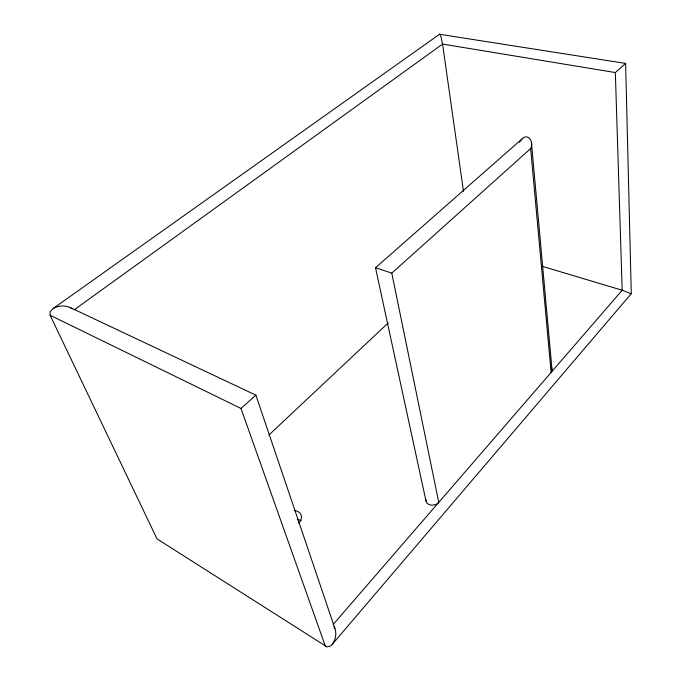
<?xml version="1.0" encoding="UTF-8"?>
<svg xmlns="http://www.w3.org/2000/svg" width="681" height="681" viewBox="0 0 681 681"><rect width="100%" height="100%" fill="white"/><g stroke="black" fill="none" stroke-linecap="round" stroke-linejoin="round"><path stroke-width="1.02" d="M425.983 501.012L375.52 267.735L522.046 138.898C528.447 132.446 534.21 142.755 530.644 148.56L551.133 372.422A6.469 4.333 -4.2 0 0 551.244 368.072M519.356 142.32L522.046 138.898M439.654 34.28L625.626 63.427L631.278 293.656L332.285 644.311L330.617 645.903L327.067 646.95L157.005 538.867L50.122 315.252L50.13 311.694L53.254 308.442L439.807 34.05L441.169 37.387L442.573 44.086L463.489 191.37M332.285 644.311C335.605 639.902 336.72 633.807 334.933 628.546L255.886 395.159L70.228 307.557C64.874 305.088 58.353 305.573 53.254 308.442M333.154 624.503L622.187 290.242L615.343 72.561L625.337 63.665M255.886 395.159L240.98 408.455L50.122 315.252M268.893 435.048L388.213 322.93M425.957 499.565A7.168 5.491 -11.9 0 0 430.435 504.979A7.168 5.491 -11.9 0 0 438.76 502.365L391.788 273.149L530.644 148.56M74.127 309.864L442.573 44.086L615.343 72.561M631.032 293.681L622.187 290.242L542.093 266.271M375.886 267.837L391.788 273.149M70.228 307.557L72.101 308.885M333.86 626.614L334.933 628.546M240.98 408.455L325.433 646.337M531.486 143.24L552.061 370.217M294.209 510.512A10.794 7.942 -22.5 0 1 298.763 523.11M297.308 519.629A10.709 7.959 -22.8 0 1 301.164 520.735"/></g></svg>
